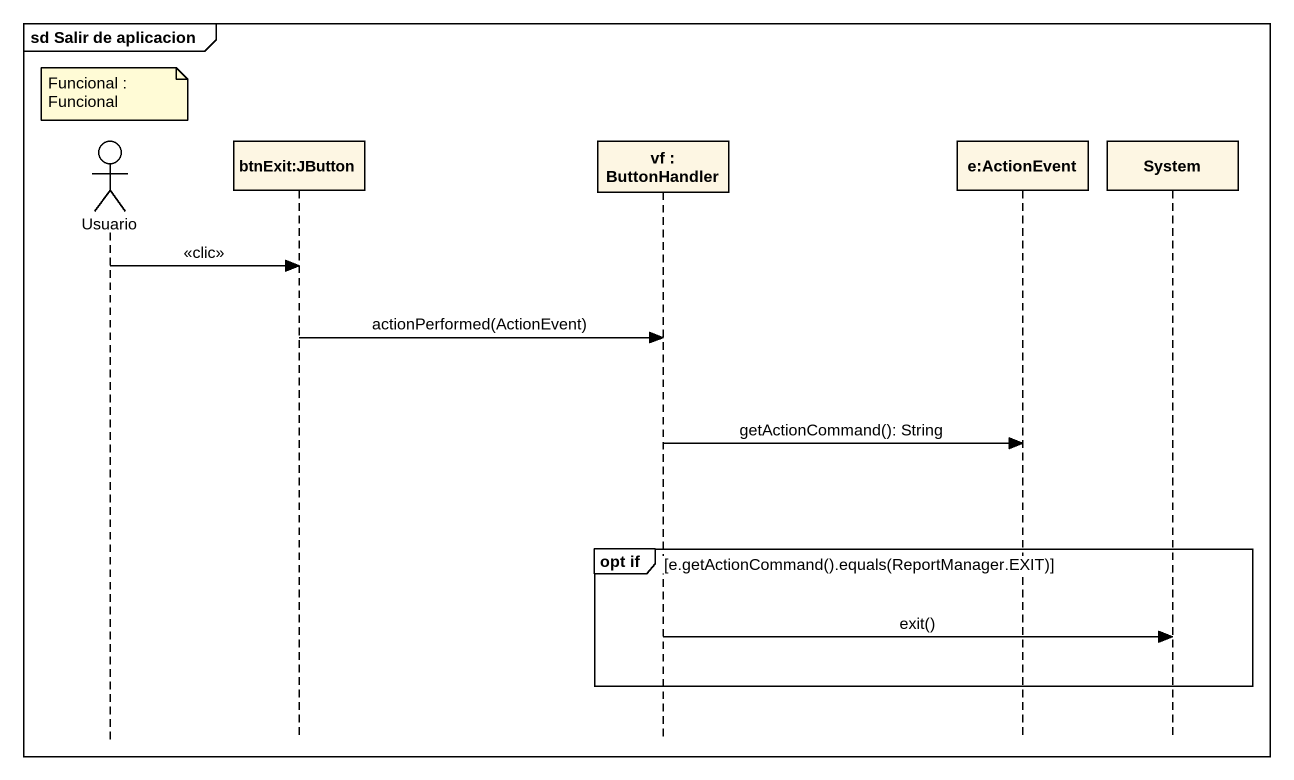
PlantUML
@startuml
mainframe sd Salir de aplicacion
hide footbox
actor Usuario
participant "btnExit:JButton" as btnExit_JButton
participant "vf : ButtonHandler" as vf
participant "e:ActionEvent" as e_ActionEvent
participant System

note over Usuario : Funcional : Funcional
Usuario -> btnExit_JButton : <<clic>>
btnExit_JButton -> vf : actionPerformed(ActionEvent)
vf -> e_ActionEvent : getActionCommand(): String
group opt if [e.getActionCommand().equals(ReportManager.EXIT)]
  vf -> System : exit()
end
@enduml
